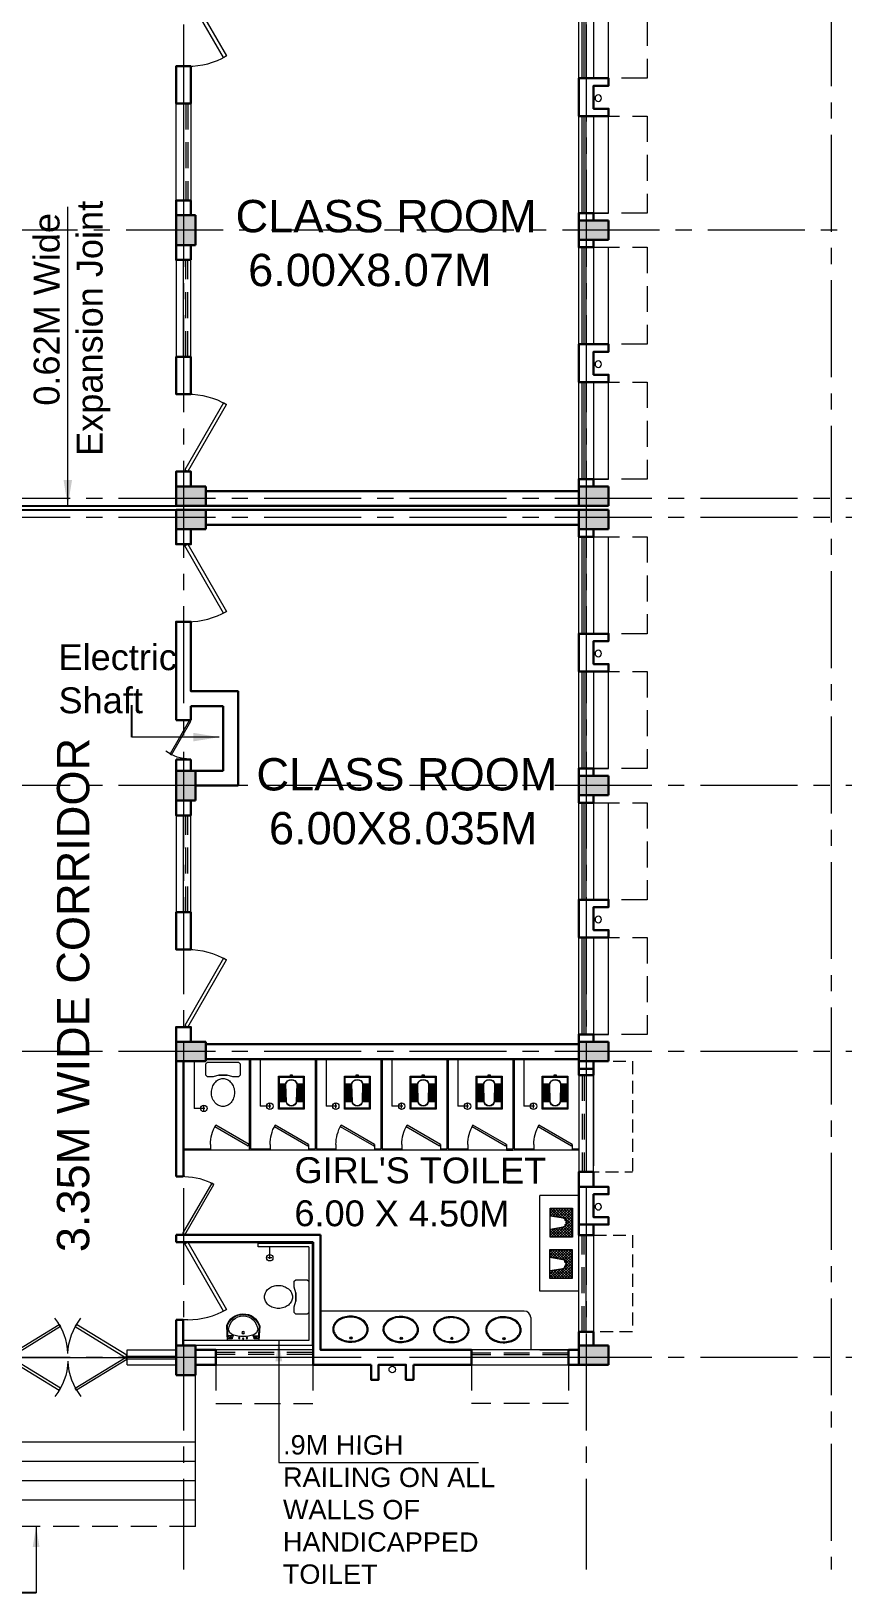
# Model space of a CAD drawing. Extents: x 1465 to 2206, y 779 to 1116.
# Drawn here: x 1798.57 to 1811.12, y 879.36 to 903.52 of the extents above; entities that cross this region are included whole.
import ezdxf

# ---------------------------------------------------------------- set-up
doc = ezdxf.new("R2010")
doc.units = 0
doc.header["$LTSCALE"] = 40
doc.header["$MEASUREMENT"] = 0
doc.linetypes.add('CENTER2', pattern=[1.125, 0.75, -0.125, 0.125, -0.125])
doc.linetypes.add('DASHED', pattern=[0.75, 0.5, -0.25])
doc.layers.get('0').update_dxf_attribs({"linetype": 'CONTINUOUS'})
for name, color, linetype, lineweight in [('CLL LEV.', 252, 'CONTINUOUS', 18), ('COLUMN', 251, 'CONTINUOUS', 30), ('CUBICAL TOILET', 160, 'CONTINUOUS', 9), ('Door', 54, 'CONTINUOUS', 15), ('elevation', 1, 'CONTINUOUS', 13), ('FIXTURE', 13, 'CONTINUOUS', 9), ('Furniture', 13, 'CONTINUOUS', 13), ('PROJECTION', 32, 'DASHED', 13), ('Railing', 22, 'CONTINUOUS', 13), ('Stair', 1, 'CONTINUOUS', 15), ('VENTILATOR', 6, 'DASHED', 13), ('Wall', 7, 'CONTINUOUS', 30), ('Window', 150, 'CONTINUOUS', 13), ('Window-Wall', 7, 'CONTINUOUS', 13)]:
    doc.layers.add(name, color=color, linetype=linetype, lineweight=lineweight)
for name, color, linetype in [('Dim', 251, 'CONTINUOUS'), ('EXPANSION JOINT', 244, 'CONTINUOUS'), ('GRID', 4, 'CENTER2'), ('Hatch', 251, 'CONTINUOUS'), ('Text', 7, 'CONTINUOUS')]:
    doc.layers.add(name, color=color, linetype=linetype)
doc.styles.add('L120', font='simplex.shx', dxfattribs={"height": 3})
doc.styles.get("Standard").update_dxf_attribs({"font": 'txt.shx', "height": 0.03937})
doc.styles.add('Tabrej.', font='GOTHIC.TTF', dxfattribs={"height": 1})
doc.dimstyles.get("Standard").update_dxf_attribs({"dimtxt": 0.18, "dimasz": 0.18, "dimexe": 0.18, "dimexo": 0.0625, "dimgap": 0.09, "dimtad": 0, "dimtih": 1, "dimtoh": 1, "dimdec": 4, "dimzin": 0, "dimdsep": 46, "dimtxsty": 'Standard', "dimcen": 0.09, "dimadec": 0, "dimazin": 0, "dimtfac": 1, "dimtdec": 4, "dimtofl": 0, "dimtmove": 0, "dimatfit": 3, "dimfxl": 0, "dimtolj": 1, "dimtzin": 0, "dimarcsym": 0})

# ---------------------------------------------------------------- blocks, each defined once
blk = doc.blocks.new('VENT 2')
at = {"layer": 'VENTILATOR', "ltscale": 0.02}
for p, q in [((0, 0.182), (1.5, 0.182)), ((0, 0.152), (1.5, 0.152))]:
    blk.add_line(p, q, dxfattribs=at)
at = {"layer": 'Window-Wall'}
for p, q in [((0, 0.23), (1.5, 0.23)), ((0, 0), (0, 0.23)), ((0, 0.115), (1.5, 0.115)), ((1.5, 0), (0, 0)), ((1.5, 0.23), (1.5, 0))]:
    blk.add_line(p, q, dxfattribs=at)
blk = doc.blocks.new('*U14')
for p, q in [((0, 0), (0, -6)), ((40, 0), (40, -6))]:
    blk.add_line(p, q)
blk.add_lwpolyline([(0, 0), (34.64, 20), (35.52, 18.48), (0.87, -1.52)], close=True)
blk.add_arc((0, 0), 40, 0, 30)
blk = doc.blocks.new('DOOR1')
at = {"layer": 'Door', "xscale": 0.0300000000000013, "yscale": 0.0300000000000013, "zscale": 0.0300000000000013}
blk.add_blockref('*U14', (0, 0.18), dxfattribs=at)
blk = doc.blocks.new('class 1')
at = {"layer": 'Wall'}
for points in [[(0.23, 0), (0, 0), (0, -0.23), (0.23, -0.23), (0.23, 0)], [(0.23, -1.43), (0, -1.43), (0, -2.005), (0.23, -2.005), (0.23, -1.43)], [(0.23, -3.505), (0, -3.505), (0, -3.735), (0.23, -3.735), (0.23, -3.505)]]:
    blk.add_lwpolyline(points, dxfattribs=at)
at = {"layer": 'Wall', "rotation": 270}
for name, p in [('DOOR1', (0, -0.23)), ('VENT 2', (0, -2.005))]:
    blk.add_blockref(name, p, dxfattribs=at)
blk = doc.blocks.new('WINDOW 1')
at = {"layer": 'CLL LEV.'}
for p, q in [((0, -0.23), (0, -0.46)), ((1.5, -0.23), (1.5, -0.46)), ((0, -0.46), (1.5, -0.46))]:
    blk.add_line(p, q, dxfattribs=at)
at = {"layer": 'PROJECTION', "ltscale": 0.02}
for p, q in [((0, -1.06), (0, -0.23)), ((1.5, -0.23), (1.5, -1.06)), ((1.5, -1.06), (0, -1.06))]:
    blk.add_line(p, q, dxfattribs=at)
at = {"layer": 'Window'}
for p, q in [((0, -0.051), (1.5, -0.051)), ((0, -0.081), (1.5, -0.081))]:
    blk.add_line(p, q, dxfattribs=at)
at = {"layer": 'Window-Wall'}
for p, q in [((0, 0), (1.5, 0)), ((0, -0.23), (0, 0)), ((1.5, 0), (1.5, -0.23)), ((0, -0.115), (1.5, -0.115)), ((1.5, -0.23), (0, -0.23))]:
    blk.add_line(p, q, dxfattribs=at)
blk = doc.blocks.new('SHAFT2')
at = {"layer": 'FIXTURE'}
blk.add_circle((0.302, 0.307), 0.05, dxfattribs=at)
at = {"layer": 'Wall'}
blk.add_lwpolyline([(0, 0.585), (0.46, 0.585), (0.46, 0.47), (0.23, 0.47), (0.23, 0.115), (0.46, 0.115), (0.46, 0), (0, 0), (0, 0.585)], dxfattribs=at)
blk = doc.blocks.new('COLUMN 546')
at = {"layer": 'Hatch'}
h = blk.add_hatch(color=0, dxfattribs=at)
h.dxf.hatch_style = 1
h.paths.add_polyline_path([(0, 0), (0.3, 0), (0.3, 0.46), (0, 0.46)])
at = {"layer": 'COLUMN'}
for p, q in [((0.3, 0.46), (0, 0.46)), ((0, 0.46), (0, 0)), ((0.3, 0), (0.3, 0.46)), ((0, 0), (0.3, 0))]:
    blk.add_line(p, q, dxfattribs=at)
blk = doc.blocks.new('Door - Left Hung 36 in.')
blk.add_lwpolyline([(0.75, -1.3), (0, 0), (31.18, 18), (31.93, 16.7)], close=True)
blk.add_arc((0, 0), 36, 0, 37.31013)
blk = doc.blocks.new('RSA BASIN 2')
for points in [[(10.67, -8.12, 0.12976), (9.97, -5.22, 0.106426), (7.61, -2.47, 0.084431), (4.27, -0.72, 0.073534), (0, 0, 0.073534), (-4.29, -0.55, 0.084431), (-7.7, -2.16, 0.106426), (-10.17, -4.82, 0.12976), (-10.98, -7.69, 0.12976), (-10.28, -10.59, 0.106426), (-7.92, -13.34, 0.084431), (-4.58, -15.09, 0.073534), (-0.31, -15.81, 0.073534), (3.98, -15.26, 0.084431), (7.39, -13.64, 0.106426), (9.85, -10.99, 0.12976)], [(10.08, -7.9, 0.119977), (9.45, -5.5, 0.106426), (7.25, -2.94, 0.084431), (4.08, -1.28, 0.073534), (-0.01, -0.59, 0.073534), (-4.13, -1.12, 0.084431), (-7.36, -2.65, 0.106426), (-9.66, -5.12, 0.12976), (-10.39, -7.7, 0.009633), (-10.39, -7.9, 0.119977), (-9.76, -10.31, 0.106426), (-7.57, -12.87, 0.084431), (-4.4, -14.53, 0.073534), (-0.3, -15.22, 0.073534), (3.82, -14.69, 0.084431), (7.05, -13.16, 0.106426), (9.35, -10.69, 0.12976), (10.08, -8.11, 0.009633)]]:
    blk.add_lwpolyline(points, format="xyb", close=True)
for radius in [0.7, 0.479]:
    blk.add_circle((-0.47, -2.53), radius)
blk = doc.blocks.new('*X19')
at = {"color": 0}
for p, q in [((705, 323), (943, 561)), ((705, 365), (900, 561)), ((705, 408), (858, 561)), ((705, 450), (815, 561)), ((705, 493), (773, 561)), ((705, 535), (730, 561)), ((848, 383), (705, 526)), ((842, 346), (705, 483)), ((854, 419), (712, 561)), ((866, 449), (755, 561)), ((888, 469), (797, 561)), ((921, 479), (839, 561)), ((1145, 298), (882, 561)), ((899, 474), (985, 561)), ((1145, 340), (924, 561)), ((944, 477), (1027, 561)), ((1145, 383), (967, 561)), ((971, 462), (1070, 561)), ((990, 438), (1112, 561)), ((998, 404), (1145, 551)), ((1004, 368), (1145, 508)), ((1145, 425), (1009, 561)), ((1145, 467), (1051, 561)), ((1145, 510), (1094, 561)), ((1145, 552), (1136, 561)), ((835, 310), (705, 441)), ((705, 280), (858, 434)), ((829, 274), (705, 398)), ((705, 238), (847, 381)), ((823, 237), (705, 356)), ((798, 221), (705, 314)), ((755, 221), (705, 271)), ((730, 221), (839, 330)), ((772, 221), (830, 279)), ((1145, 255), (999, 401)), ((1137, 221), (1007, 350)), ((1011, 332), (1145, 466)), ((1095, 221), (1016, 299)), ((1017, 295), (1145, 423)), ((1023, 259), (1145, 381)), ((1052, 221), (1024, 248)), ((1029, 223), (1145, 339)), ((1069, 221), (1145, 296)), ((1112, 221), (1145, 254)), ((713, 221), (705, 229)), ((815, 221), (822, 228))]:
    blk.add_line(p, q, dxfattribs=at)
blk = doc.blocks.new('RSA CL7')
blk.add_lwpolyline([(8.86, 0), (-8.86, 0), (-8.86, -13.78), (-3.94, -13.78), (3.94, -13.78), (8.86, -13.78)], close=True)
blk.add_lwpolyline([(-4.1, -13.58), (-2.78, -5.72, -0.835943), (2.8, -5.76), (4.1, -13.58), (8.66, -13.58), (8.66, -0.2), (-8.66, -0.2), (-8.66, -13.58)], format="xyb", close=True)
blk.add_lwpolyline([(-3.94, -13.78), (-2.59, -5.75, -0.835548), (2.61, -5.79), (3.94, -13.78)], format="xyb")
for centre, start, end in [((-1.41, -4.14), 207.2135, 40.95643), ((-0.03, -3.6), 185.89987, 355.82489), ((1.47, -4.14), 140.99617, 329.34676)]:
    blk.add_arc(centre, 0.493, start, end)
at = {"xscale": 0.0393714285714286, "yscale": 0.0393714285714286, "zscale": 0.0393714285714286}
blk.add_blockref('*X19', (-36.41, -22.27), dxfattribs=at)
blk = doc.blocks.new('RSA CL6')
for p, q in [((5.51, 3.48), (5.51, 7.28)), ((5.91, 3.47), (5.91, 7.28)), ((6.3, 3.46), (6.3, 7.28)), ((6.69, 3.45), (6.69, 7.28)), ((7.09, 3.44), (7.09, 7.28)), ((7.48, 3.43), (7.48, 7.28)), ((7.87, 3.42), (7.87, 7.28)), ((8.27, 3.41), (8.27, 7.28)), ((8.66, 3.4), (8.66, 7.28)), ((9.06, 3.39), (9.06, 7.28)), ((9.45, 3.38), (9.45, 7.28)), ((9.84, 3.37), (9.84, 7.28)), ((10.24, 3.36), (10.24, 7.28)), ((10.63, 3.35), (10.63, 7.28)), ((11.02, 3.34), (11.02, 7.28)), ((11.42, 3.33), (11.42, 7.28)), ((11.81, 3.32), (11.81, 7.28)), ((12.2, 3.31), (12.2, 7.28)), ((12.6, 3.31), (12.6, 7.28)), ((12.99, 3.3), (12.99, 7.28)), ((13.39, 3.29), (13.39, 7.28)), ((13.78, 3.28), (13.78, 7.28)), ((14.17, 3.27), (14.17, 7.28)), ((14.57, 3.26), (14.57, 7.28)), ((14.96, 3.25), (14.96, 7.28)), ((15.35, 3.24), (15.35, 7.28)), ((15.75, 3.23), (15.75, 7.28)), ((16.14, 3.22), (16.14, 7.28)), ((16.14, 7.28), (16.14, 3.22)), ((5.51, -7.28), (5.51, -3.47)), ((5.91, -7.28), (5.91, -3.45)), ((6.3, -7.28), (6.3, -3.44)), ((6.69, -7.28), (6.69, -3.43)), ((7.09, -7.28), (7.09, -3.42)), ((7.48, -7.28), (7.48, -3.41)), ((7.87, -7.28), (7.87, -3.4)), ((8.27, -7.28), (8.27, -3.39)), ((8.66, -7.28), (8.66, -3.38)), ((9.06, -7.28), (9.06, -3.37)), ((9.45, -7.28), (9.45, -3.36)), ((9.84, -7.28), (9.84, -3.34)), ((10.24, -7.28), (10.24, -3.33)), ((10.63, -7.28), (10.63, -3.32)), ((11.02, -7.28), (11.02, -3.31)), ((11.42, -7.28), (11.42, -3.3)), ((11.81, -7.28), (11.81, -3.29)), ((12.2, -7.28), (12.2, -3.28)), ((12.6, -7.28), (12.6, -3.27)), ((12.99, -7.28), (12.99, -3.26)), ((13.39, -7.28), (13.39, -3.24)), ((13.78, -7.28), (13.78, -3.23)), ((14.17, -7.28), (14.17, -3.22)), ((14.57, -7.28), (14.57, -3.21)), ((14.96, -7.28), (14.96, -3.2)), ((15.35, -7.28), (15.35, -3.19)), ((15.75, -7.28), (15.75, -3.18)), ((16.14, -3.17), (16.14, -7.28)), ((16.14, -7.28), (16.14, -3.17))]:
    blk.add_line(p, q)
blk.add_lwpolyline([(0.79, -0.59), (0, -0.59), (0, 0.59), (0.79, 0.59)])
for points in [[(0.79, 7.87), (20.87, 7.87), (20.87, -7.87), (0.79, -7.87)], [(1.38, 7.28), (20.28, 7.28), (20.28, -7.28), (1.38, -7.28)]]:
    blk.add_lwpolyline(points, close=True)
for points in [[(5.51, 3.48), (16.14, 3.22, -0.899983), (16.14, -3.17), (5.54, -3.47, -0.799392)], [(5.53, 3.28), (16.13, 3.02, -0.897689), (16.12, -2.97), (5.56, -3.27, -0.793494), (5.53, 3.28)]]:
    blk.add_lwpolyline(points, format="xyb", close=True)
blk = doc.blocks.new('ENGLISH SHEET')
at = {"layer": 'FIXTURE'}
for p, q in [((4663.798, 251.204), (4663.773, 251.179)), ((4663.773, 251.179), (4663.773, 250.696)), ((4663.976, 251.204), (4663.798, 251.204)), ((4664.002, 251.179), (4663.976, 251.204)), ((4663.976, 251.001), (4664.002, 251.09)), ((4663.976, 250.874), (4663.976, 251.001)), ((4663.976, 251.001), (4663.976, 250.874)), ((4664.002, 251.09), (4664.002, 251.179)), ((4664.002, 250.785), (4663.976, 250.874)), ((4664.002, 250.696), (4664.002, 250.785)), ((4663.773, 250.696), (4663.798, 250.67)), ((4663.798, 250.67), (4663.976, 250.67)), ((4663.976, 250.67), (4664.002, 250.696))]:
    blk.add_line(p, q, dxfattribs=at)
blk.add_lwpolyline([(4664.459, 250.937, 0.117036), (4664.443, 251.003, 0.104338), (4664.396, 251.063, 0.09029), (4664.321, 251.105, 0.09898), (4664.243, 251.115, 0.08237), (4664.159, 251.101, 0.09029), (4664.09, 251.063, 0.104338), (4664.043, 251.003, 0.117036), (4664.027, 250.937, 0.117036), (4664.043, 250.871, 0.104338), (4664.09, 250.811, 0.09029), (4664.159, 250.773, 0.08237), (4664.243, 250.759, 0.08237), (4664.327, 250.773, 0.09029), (4664.396, 250.811, 0.104338), (4664.443, 250.871, 0.117036)], format="xyb", close=True, dxfattribs=at)
blk = doc.blocks.new('RSA BASIN 9')
for points in [[(-0.1, -16.2, 0.340881), (10.04, -9, 0.074195), (10.06, -8.89), (9.53, 0), (-9.54, 0), (-10.02, -8.77, 0.082611), (-9.96, -9.15, 0.330812), (-0.1, -16.2)], [(0, -15.03, 0.391482), (8.86, -6.67, 0.252869), (6.53, -3.51, 0.087242), (0.02, -2.46, 0.079484), (-6.53, -3.51, 0.2542), (-8.82, -6.67, 0.39026), (0, -15.03)], [(-8.57, -1.96, -0.907437), (-8.45, -1.81), (-7.52, -2.57, -0.907437), (-7.64, -2.72)], [(-8.2, -1.64, -0.907437), (-8.07, -1.49), (-7.14, -2.25, -0.907437), (-7.27, -2.4)], [(-7.82, -1.32, -0.907437), (-7.7, -1.17), (-6.77, -1.93, -0.907437), (-6.89, -2.08)], [(7.82, -1.32, 0.907437), (7.7, -1.17), (6.77, -1.93, 0.907437), (6.89, -2.08)], [(8.2, -1.64, 0.907437), (8.07, -1.49), (7.14, -2.25, 0.907437), (7.27, -2.4)], [(8.57, -1.96, 0.907437), (8.45, -1.81), (7.52, -2.57, 0.907437), (7.64, -2.72)]]:
    blk.add_lwpolyline(points, format="xyb", close=True)
for points in [[(-5.93, -3.31), (-6.16, -2.95, -0.183787), (-6.22, -2.68, 0.126662), (-6.25, -2.43), (-6.59, -1.44, 0.35453), (-7.05, -0.98), (-8.75, -0.98, 0.414214), (-9.14, -1.37), (-9.56, -9.09, 0.329849), (-0.07, -15.81, 0.338736), (9.65, -8.94, 0.075632), (9.66, -8.82), (9.14, -1.37, 0.414214), (8.75, -0.98), (7.05, -0.98, 0.35453), (6.59, -1.44), (6.25, -2.43, 0.126662), (6.22, -2.68, -0.183787), (6.16, -2.95), (5.93, -3.31)], [(-6.18, -3.39), (-6.24, -3.29, 0.220542), (-6.52, -3.11), (-8.75, -2.78, -0.361119), (-9.19, -2.35)], [(6.18, -3.39), (6.24, -3.29, -0.220542), (6.52, -3.11), (8.75, -2.78, 0.358803), (9.21, -2.33, 0.358803)]]:
    blk.add_lwpolyline(points, format="xyb")
for centre, radius in [((-2.35, -1.56), 0.399), ((0, -4.82), 0.771), ((0, -4.82), 0.602), ((0, -1.23), 0.399), ((2.28, -1.51), 0.399)]:
    blk.add_circle(centre, radius)
blk = doc.blocks.new('GTREY')
at = {"layer": 'GRID', "lineweight": 18, "ltscale": 0.05}
for p, q in [((10.155, 5.343), (10.155, -45.5572)), ((16.385, 5.343), (16.385, -45.5572)), ((20.173, 3.636), (20.173, -45.5572)), ((71.5166, -24.84), (-3.9873, -24.84)), ((71.4016, -28.99), (-2.5941, -28.99)), ((71.4016, -29.282), (-2.5941, -29.282)), ((71.4016, -33.4319), (-4.1023, -33.4319)), ((71.4016, -37.5469), (-4.1023, -37.5469)), ((71.4016, -42.277), (-4.1023, -42.277))]:
    blk.add_line(p, q, dxfattribs=at)
blk = doc.blocks.new('567UYH')
at = {"ltscale": 0.05}
blk.add_line((-7.29, -32.729), (-7.29, -32.729), dxfattribs=at)
at = {"layer": 'CUBICAL TOILET', "ltscale": 0.01}
for p, q in [((-6.16, -37.362), (-6.16, -38.772)), ((-6.14, -37.362), (-6.14, -38.752)), ((-5.14, -37.362), (-5.14, -38.752)), ((-5.14, -37.362), (-5.14, -38.752)), ((-5.12, -37.362), (-5.12, -38.752)), ((-5.12, -37.362), (-5.12, -38.752)), ((-4.12, -37.362), (-4.12, -38.752)), ((-4.12, -37.362), (-4.12, -38.752)), ((-4.1, -37.362), (-4.1, -38.752)), ((-4.1, -37.362), (-4.1, -38.752)), ((-3.1, -37.362), (-3.1, -38.752)), ((-3.08, -37.362), (-3.08, -38.752)), ((-2.08, -37.362), (-2.08, -38.752)), ((-2.06, -37.362), (-2.06, -38.752)), ((-7.18, -38.752), (-6.756, -38.752)), ((-6.756, -38.772), (-7.18, -38.772)), ((-7.06, -38.752), (-7.057, -38.752)), ((-6.756, -38.752), (-6.756, -38.772)), ((-6.756, -38.752), (-6.756, -38.772)), ((-5.836, -38.772), (-6.16, -38.772)), ((-6.14, -38.752), (-6.137, -38.752)), ((-6.14, -38.752), (-5.836, -38.752)), ((-6.14, -38.752), (-6.137, -38.752)), ((-5.836, -38.752), (-5.836, -38.772)), ((-5.836, -38.752), (-5.836, -38.772)), ((-4.816, -38.772), (-5.42, -38.772)), ((-5.24, -38.752), (-5.14, -38.752)), ((-5.24, -38.752), (-5.24, -38.772)), ((-5.24, -38.752), (-5.24, -38.772)), ((-5.12, -38.752), (-5.117, -38.752)), ((-5.12, -38.752), (-4.816, -38.752)), ((-4.816, -38.752), (-4.816, -38.772)), ((-4.816, -38.752), (-4.816, -38.772)), ((-3.796, -38.772), (-4.4, -38.772)), ((-4.22, -38.752), (-4.12, -38.752)), ((-4.22, -38.752), (-4.22, -38.772)), ((-4.22, -38.752), (-4.22, -38.772)), ((-4.1, -38.752), (-4.097, -38.752)), ((-4.1, -38.752), (-3.796, -38.752)), ((-3.796, -38.752), (-3.796, -38.772)), ((-3.796, -38.752), (-3.796, -38.772)), ((-3.2, -38.752), (-3.1, -38.752)), ((-3.2, -38.752), (-3.2, -38.772)), ((-3.2, -38.752), (-3.2, -38.772)), ((-2.776, -38.772), (-3.2, -38.772)), ((-3.08, -38.752), (-2.776, -38.752)), ((-2.776, -38.752), (-2.776, -38.772)), ((-2.776, -38.752), (-2.776, -38.772)), ((-2.18, -38.752), (-2.08, -38.752)), ((-2.18, -38.752), (-2.18, -38.772)), ((-2.18, -38.752), (-2.08, -38.752)), ((-2.18, -38.752), (-2.18, -38.772)), ((-1.756, -38.772), (-2.18, -38.772)), ((-2.18, -38.772), (-2.08, -38.772)), ((-2.06, -38.752), (-1.756, -38.752)), ((-1.756, -38.752), (-1.756, -38.772)), ((-1.16, -38.752), (-1.06, -38.752)), ((-1.16, -38.752), (-1.16, -38.772)), ((-1.16, -38.752), (-1.16, -38.772)), ((-1.06, -38.772), (-1.16, -38.772))]:
    blk.add_line(p, q, dxfattribs=at)
at = {"layer": 'Dim'}
for p, q in [((-7.975, -32.382), (-7.975, -31.886)), ((-9.455, -45.618), (-11.6, -45.618))]:
    blk.add_line(p, q, dxfattribs=at)
at = {"layer": 'Door'}
for p, q in [((-6.16, -38.772), (-6.756, -38.772)), ((-5.24, -38.772), (-5.836, -38.772)), ((-4.22, -38.772), (-4.816, -38.772)), ((-3.2, -38.772), (-3.796, -38.772)), ((-2.18, -38.772), (-2.776, -38.772)), ((-1.16, -38.772), (-1.756, -38.772)), ((-1.064, -39.471), (-1.66, -39.471)), ((-1.66, -40.955), (-1.66, -39.471)), ((-1.064, -40.955), (-1.66, -40.955)), ((-9.878, -41.977), (-8.049, -41.977))]:
    blk.add_line(p, q, dxfattribs=at)
at = {"layer": 'EXPANSION JOINT', "linetype": 'ByBlock', "ltscale": 0.05}
for p, q in [((-10.64, -28.805), (-7.29, -28.805)), ((-10.64, -28.867), (-7.29, -28.867))]:
    blk.add_line(p, q, dxfattribs=at)
at = {"layer": 'FIXTURE'}
for p, q in [((-1.903, -41.262), (-5.054, -41.262)), ((-1.803, -41.362), (-1.803, -41.862)), ((-1.66, -41.862), (-1.06, -41.862))]:
    blk.add_line(p, q, dxfattribs=at)
blk.add_circle((-3.945, -42.164), 0.05, dxfattribs=at)
blk.add_arc((-1.903, -41.362), 0.1, 360, 90, dxfattribs=at)
at = {"layer": 'Furniture', "ltscale": 0.05}
for p, q in [((-7.01, -37.397), (-7.01, -38.125)), ((-5.99, -37.362), (-5.99, -38.09)), ((-4.97, -37.362), (-4.97, -38.09)), ((-3.95, -37.362), (-3.95, -38.09)), ((-2.93, -37.362), (-2.93, -38.09)), ((-1.91, -37.362), (-1.91, -38.09)), ((-6.844, -38.125), (-7.01, -38.125)), ((-6.86, -38.159), (-6.86, -38.091)), ((-5.824, -38.09), (-5.99, -38.09)), ((-5.84, -38.124), (-5.84, -38.056)), ((-4.804, -38.09), (-4.97, -38.09)), ((-4.82, -38.124), (-4.82, -38.056)), ((-3.784, -38.09), (-3.95, -38.09)), ((-3.8, -38.124), (-3.8, -38.056)), ((-2.764, -38.09), (-2.93, -38.09)), ((-2.78, -38.124), (-2.78, -38.056)), ((-1.744, -38.09), (-1.91, -38.09)), ((-1.76, -38.124), (-1.76, -38.056)), ((-5.841, -40.215), (-5.841, -40.196)), ((-5.841, -40.452), (-5.841, -40.265)), ((-5.807, -40.436), (-5.875, -40.436))]:
    blk.add_line(p, q, dxfattribs=at)
for centre in [(-6.86, -38.125), (-5.84, -38.09), (-4.82, -38.09), (-3.8, -38.09), (-2.78, -38.09), (-1.76, -38.09), (-5.841, -40.436)]:
    blk.add_circle(centre, 0.05, dxfattribs=at)
at = {"layer": 'PROJECTION', "ltscale": 0.01}
for p, q in [((-0.83, -37.397), (-0.23, -37.397)), ((-0.23, -37.397), (-0.23, -39.109)), ((-0.945, -39.109), (-0.23, -39.109)), ((-0.83, -40.084), (-0.23, -40.084)), ((-0.23, -40.084), (-0.23, -41.584)), ((-0.23, -41.584), (-0.83, -41.584))]:
    blk.add_line(p, q, dxfattribs=at)
at = {"layer": 'PROJECTION', "ltscale": 0.02}
for p, q in [((-6.99, -44.187), (-6.99, -42.092)), ((-6.99, -44.592), (-6.99, -42.092)), ((-6.675, -42.092), (-6.675, -42.692)), ((-5.175, -42.092), (-5.175, -42.692)), ((-2.72, -42.092), (-2.72, -42.692)), ((-1.22, -42.092), (-1.22, -42.692)), ((-6.675, -42.692), (-5.175, -42.692)), ((-1.22, -42.692), (-2.72, -42.692)), ((-6.99, -44.592), (-10.94, -44.592))]:
    blk.add_line(p, q, dxfattribs=at)
at = {"layer": 'Railing'}
for p, q in [((-5.183, -40.215), (-6.018, -40.215)), ((-6.018, -40.265), (-6.018, -40.215)), ((-5.236, -40.265), (-6.018, -40.265)), ((-5.236, -40.265), (-5.236, -41.717)), ((-5.183, -40.215), (-5.182, -41.792)), ((-5.236, -41.717), (-7.177, -41.717)), ((-5.182, -41.792), (-7.287, -41.792)), ((-6.99, -41.803), (-6.99, -41.853))]:
    blk.add_line(p, q, dxfattribs=at)
at = {"layer": 'Stair', "linetype": 'ByBlock', "ltscale": 0.05}
for p, q in [((-6.99, -44.187), (-6.99, -42.285)), ((-6.99, -43.287), (-10.94, -43.287)), ((-6.99, -43.587), (-10.94, -43.587)), ((-6.99, -43.887), (-10.94, -43.887)), ((-6.99, -44.187), (-10.94, -44.187))]:
    blk.add_line(p, q, dxfattribs=at)
at = {"layer": 'VENTILATOR', "ltscale": 0.02}
for p, q in [((-1.009, -37.609), (-1.009, -39.109)), ((-0.979, -37.609), (-0.979, -39.109)), ((-1.009, -41.584), (-1.009, -40.084)), ((-0.979, -41.584), (-0.979, -40.084)), ((-5.175, -41.904), (-6.675, -41.904)), ((-5.175, -41.934), (-6.675, -41.934))]:
    blk.add_line(p, q, dxfattribs=at)
at = {"layer": 'Wall'}
for p, q in [((-6.83, -28.575), (-1.06, -28.575)), ((-6.83, -28.805), (-1.06, -28.805)), ((-6.83, -28.867), (-1.06, -28.867)), ((-6.83, -29.097), (-1.06, -29.097)), ((-7.29, -31.867), (-7.29, -32.121)), ((-7.06, -32.121), (-7.29, -32.121)), ((-6.56, -31.902), (-7.06, -31.902)), ((-7.06, -31.902), (-7.06, -32.121)), ((-6.56, -32.902), (-6.56, -31.902)), ((-7.29, -32.729), (-7.29, -32.898)), ((-7.29, -32.729), (-7.06, -32.729)), ((-7.06, -32.729), (-7.06, -32.898)), ((-6.99, -32.902), (-6.56, -32.902)), ((-6.99, -33.132), (-6.33, -33.132)), ((-1.06, -37.132), (-6.83, -37.132)), ((-1.06, -37.132), (-6.83, -37.132)), ((-1.06, -37.362), (-6.83, -37.362)), ((-1.06, -37.362), (-6.83, -37.362)), ((-7.29, -40.196), (-7.29, -40.081)), ((-7.18, -41.396), (-7.29, -41.396))]:
    blk.add_line(p, q, dxfattribs=at)
at = {"layer": 'Wall', "ltscale": 0.05}
for p, q in [((-7.29, -37.363), (-7.29, -39.181)), ((-7.175, -37.397), (-7.175, -39.181)), ((-7.29, -39.181), (-7.18, -39.181)), ((-7.29, -40.081), (-5.054, -40.081)), ((-7.29, -40.196), (-5.169, -40.196)), ((-7.29, -41.792), (-7.29, -41.396)), ((-7.18, -41.792), (-7.18, -41.396))]:
    blk.add_line(p, q, dxfattribs=at)
at = {"layer": 'Wall'}
for points in [[(-0.83, -24.39), (-0.83, -24.275), (-1.06, -24.275), (-1.06, -24.39), (-0.83, -24.39)], [(-0.83, -24.275), (-0.83, -24.39), (-1.06, -24.39), (-1.06, -24.275), (-0.83, -24.275)], [(-0.83, -24.69), (-0.83, -24.805), (-1.06, -24.805), (-1.06, -24.69), (-0.83, -24.69)], [(-0.83, -28.505), (-0.83, -28.39), (-1.06, -28.39), (-1.06, -28.505), (-0.83, -28.505)], [(-0.83, -28.39), (-0.83, -28.505), (-1.06, -28.505), (-1.06, -28.39), (-0.83, -28.39)], [(-7.06, -29.167), (-7.29, -29.167), (-7.29, -29.397), (-7.06, -29.397), (-7.06, -29.167)], [(-0.83, -29.167), (-0.83, -29.282), (-1.06, -29.282), (-1.06, -29.167), (-0.83, -29.167)], [(-6.33, -33.132), (-6.33, -31.672), (-7.06, -31.672), (-7.06, -30.597), (-7.29, -30.597), (-7.29, -31.867)], [(-0.83, -32.982), (-0.83, -32.867), (-1.06, -32.867), (-1.06, -32.982), (-0.83, -32.982)], [(-0.83, -32.867), (-0.83, -32.982), (-1.06, -32.982), (-1.06, -32.867), (-0.83, -32.867)], [(-0.83, -33.282), (-0.83, -33.397), (-1.06, -33.397), (-1.06, -33.282), (-0.83, -33.282)], [(-0.83, -36.982), (-0.83, -37.097), (-1.06, -37.097), (-1.06, -36.982), (-0.83, -36.982)], [(-0.83, -37.397), (-0.83, -37.512), (-1.06, -37.512), (-1.06, -37.397), (-0.83, -37.397)], [(-0.83, -37.402), (-0.83, -37.609), (-1.06, -37.609), (-1.06, -37.397), (-0.83, -37.397)], [(-0.83, -37.517), (-0.83, -37.397), (-1.06, -37.397), (-1.06, -37.609), (-0.83, -37.609)], [(-0.83, -39.339), (-0.83, -39.109), (-1.06, -39.109), (-1.06, -39.339), (-0.83, -39.339)], [(-5.054, -40.081), (-5.054, -41.862), (-2.72, -41.862)], [(-0.83, -39.924), (-0.83, -40.084), (-1.06, -40.084), (-1.06, -39.924), (-0.83, -39.924)], [(-4.273, -42.092), (-5.169, -42.092), (-5.169, -40.196)], [(-0.83, -41.792), (-0.83, -41.584), (-1.06, -41.584), (-1.06, -41.792), (-0.83, -41.792)], [(-0.83, -41.677), (-0.83, -41.792), (-1.06, -41.792), (-1.06, -41.584), (-0.83, -41.584)], [(-6.675, -41.862), (-6.675, -42.092), (-6.99, -42.092), (-6.99, -41.862), (-6.675, -41.862)], [(-2.72, -41.862), (-2.72, -42.092), (-3.618, -42.092)], [(-1.06, -41.862), (-1.06, -42.092), (-1.22, -42.092), (-1.22, -41.862), (-1.06, -41.862)], [(-4.273, -42.092), (-4.273, -42.322), (-4.158, -42.322), (-4.158, -42.092), (-3.733, -42.092), (-3.733, -42.322), (-3.618, -42.322), (-3.618, -42.092)]]:
    blk.add_lwpolyline(points, dxfattribs=at)
at = {"layer": 'Window', "ltscale": 0.05}
for p, q in [((-8.049, -41.862), (-7.29, -41.862)), ((-8.049, -42.092), (-8.049, -41.862)), ((-7.29, -41.961), (-8.049, -41.961)), ((-7.29, -42.003), (-8.049, -42.003)), ((-8.049, -42.092), (-7.29, -42.092))]:
    blk.add_line(p, q, dxfattribs=at)
at = {"layer": 'Window-Wall'}
for p, q in [((-1.06, -37.512), (-0.83, -37.512)), ((-1.06, -37.609), (-1.06, -39.109)), ((-0.83, -37.609), (-1.06, -37.609)), ((-0.945, -37.609), (-0.945, -39.109)), ((-0.83, -37.512), (-0.83, -39.012)), ((-0.83, -39.109), (-0.83, -37.609)), ((-1.06, -41.584), (-1.06, -40.084)), ((-0.945, -41.584), (-0.945, -40.084)), ((-0.83, -40.084), (-0.83, -41.584)), ((-0.83, -40.177), (-0.83, -41.677)), ((-0.83, -41.584), (-1.06, -41.584)), ((-5.175, -41.862), (-6.675, -41.862)), ((-5.175, -41.977), (-6.675, -41.977)), ((-6.675, -42.092), (-5.17, -42.092)), ((-6.597, -42.092), (-6.552, -42.092)), ((-2.72, -42.092), (-2.835, -42.092)), ((-1.175, -42.092), (-1.06, -42.092))]:
    blk.add_line(p, q, dxfattribs=at)
at = {"linetype": 'ByBlock'}
blk.add_blockref('class 1', (-7.29, -20.575), dxfattribs=at)
at = {"linetype": 'ByBlock', "xscale": -1, "rotation": 180}
for p in [(-7.29, -28.505), (-7.29, -37.097)]:
    blk.add_blockref('class 1', p, dxfattribs=at)
at = {"layer": 'CLL LEV.', "rotation": 89.99999999999999}
for p in [(-1.06, -22.19), (-1.06, -24.275), (-1.06, -26.305), (-1.06, -28.39), (-1.06, -30.782), (-1.06, -32.867), (-1.06, -34.897), (-1.06, -36.982)]:
    blk.add_blockref('WINDOW 1', p, dxfattribs=at)
at = {"layer": 'Door', "extrusion": (0, 0, -1)}
for p, xscale, yscale, zscale, rotation in [((7.082, -32.121), 0.0166737001802426, 0.0166737001802426, -0.0166737001841632, 270.0000000000021), ((9.873, -41.945), -0.0252777777711346, 0.0252777777711346, -0.0252777777711346, 358.3280413579425), ((8.054, -41.945), 0.0252777777711346, 0.0252777777711346, -0.0252777777770783, 1.671958642057524), ((9.873, -42.009), 0.0252777777711346, 0.0252777777711346, -0.0252777777770783, 181.6719586420575), ((8.054, -42.009), -0.0252777777711346, 0.0252777777711346, -0.0252777777711346, 178.3280413579425)]:
    blk.add_blockref('Door - Left Hung 36 in.', p, dxfattribs=dict(at, xscale=xscale, yscale=yscale, zscale=zscale, rotation=rotation))
at = {"layer": 'Door', "extrusion": (0, 0, -1), "xscale": 0.4970031115433856, "yscale": 0.4970031115433856, "zscale": -0.4970031115433856}
for p in [(6.16, -38.772), (5.24, -38.772), (4.22, -38.772), (3.2, -38.772), (2.18, -38.772), (1.16, -38.772)]:
    blk.add_blockref('DOOR1', p, dxfattribs=at)
at = {"layer": 'elevation', "xscale": -1}
for p, rotation in [((244.13, 4626.376), 90.0029870638234), ((4658.55, -291.736), 0.0029870638234097)]:
    blk.add_blockref('ENGLISH SHEET', p, dxfattribs=dict(at, rotation=rotation))
at = {"layer": 'FIXTURE', "extrusion": (0, 0, -1)}
for name, p, xscale, yscale, zscale, rotation in [('RSA CL6', (5.507, -37.607), -0.0253999999957461, 0.0253999999957461, -0.0253999999957461, 89.99701293600033), ('RSA CL6', (4.487, -37.607), -0.0253999999957461, 0.0253999999957461, -0.0253999999957461, 89.99701293600033), ('RSA CL6', (3.467, -37.607), -0.0253999999957461, 0.0253999999957461, -0.0253999999957461, 89.99701293600033), ('RSA CL6', (2.447, -37.607), -0.0253999999957461, 0.0253999999957461, -0.0253999999957461, 89.99701293600033), ('RSA CL6', (1.427, -37.607), -0.0253999999957461, 0.0253999999957461, -0.0253999999957461, 89.99701293600033), ('RSA BASIN 2', (3.819, -41.746), -0.025399999995667, 0.025399999995667, -0.025399999995667, 180), ('RSA BASIN 2', (3.036, -41.749), -0.025399999995667, 0.025399999995667, -0.025399999995667, 180), ('RSA BASIN 2', (2.229, -41.751), -0.025399999995667, 0.025399999995667, -0.025399999995667, 180)]:
    blk.add_blockref(name, p, dxfattribs=dict(at, xscale=xscale, yscale=yscale, zscale=zscale, rotation=rotation))
at = {"layer": 'FIXTURE'}
for name, p, xscale, yscale, zscale, rotation in [('RSA CL7', (-1.155, -39.892), -0.0253999999948724, 0.0253999999948724, 0.0253999999948724, 270), ('RSA CL7', (-1.16, -40.534), -0.0253999999948724, 0.0253999999948724, 0.0253999999948724, 270), ('RSA BASIN 2', (-4.596, -41.742), 0.025399999995667, 0.025399999995667, 0.025399999995667, 180)]:
    blk.add_blockref(name, p, dxfattribs=dict(at, xscale=xscale, yscale=yscale, zscale=zscale, rotation=rotation))
at = {"layer": 'Furniture', "ltscale": 10000, "extrusion": (0, 0, -1), "xscale": 0.0254326166754069, "yscale": 0.0254326166754069, "zscale": -0.0254326166754069, "rotation": 179.9907298551581}
blk.add_blockref('RSA BASIN 9', (6.252, -41.717), dxfattribs=at)
at = {"layer": 'Wall', "linetype": 'ByBlock', "extrusion": (0, 0, -1), "zscale": -1, "rotation": 180}
for p in [(1.06, -22.19), (1.06, -26.305), (1.06, -30.782), (1.06, -34.897)]:
    blk.add_blockref('SHAFT2', p, dxfattribs=at)
at = {"layer": 'Wall', "color": 7, "extrusion": (0, 0, -1), "xscale": -1, "zscale": -1}
for p in [(7.29, -24.77), (7.29, -33.362)]:
    blk.add_blockref('COLUMN 546', p, dxfattribs=at)
at = {"layer": 'Wall', "color": 7, "extrusion": (0, 0, -1), "xscale": -1, "zscale": -1, "rotation": 90}
for p in [(1.06, -24.39), (7.29, -28.505), (1.06, -28.505), (7.29, -28.867), (1.06, -28.867), (1.06, -32.982), (7.29, -37.097), (7.29, -37.097), (1.06, -37.097), (1.06, -37.097)]:
    blk.add_blockref('COLUMN 546', p, dxfattribs=at)
at = {"layer": 'Wall', "rotation": 270}
blk.add_blockref('DOOR1', (-7.29, -29.397), dxfattribs=at)
at = {"layer": 'Wall', "extrusion": (0, 0, -1), "xscale": 0.7499999999999601, "yscale": 0.7499999999999601, "zscale": -0.7499999999999601, "rotation": 90.00000000000004}
blk.add_blockref('DOOR1', (7.29, -40.081), dxfattribs=at)
at = {"layer": 'Wall', "linetype": 'ByBlock', "xscale": -1, "rotation": 180}
blk.add_blockref('SHAFT2', (-1.06, -39.339), dxfattribs=at)
at = {"layer": 'Wall', "extrusion": (0, 0, -1), "xscale": -1, "zscale": -1, "rotation": 90}
blk.add_blockref('DOOR1', (7.29, -40.196), dxfattribs=at)
at = {"layer": 'Wall', "color": 7, "extrusion": (0, 0, -1), "zscale": -1}
for p, rotation in [((7.29, -41.792), 180), ((1.06, -42.092), 90)]:
    blk.add_blockref('COLUMN 546', p, dxfattribs=dict(at, rotation=rotation))
at = {"layer": 'Wall', "extrusion": (0, 0, -1), "zscale": -1}
blk.add_blockref('VENT 2', (1.22, -42.092), dxfattribs=at)
at = {"layer": 'Text', "attachment_point": 1}
for s, width, insert, char_height, rotation, style in [('{\\fArial|b0|i0|c0|p34;     0.62M Wide \\PExpansion Joint}', 19.98968, (-9.493, -28.031), 0.4, 90, 'Tabrej.'), ('{\\fArial|b0|i0|c0|p34;3.35M WIDE CORRIDOR}', 19.98968, (-9.133, -40.349), 0.5, 90, 'Tabrej.'), ('{\\fArial|b0|i0|c0|p34;.9M HIGH RAILING ON ALL WALLS OF HANDICAPPED TOILET}', 3.50764, (-5.634, -43.179), 0.3, 359.8795, 'L120')]:
    blk.add_mtext_dynamic_manual_height_columns(s, width=width, gutter_width=5, heights=[0], dxfattribs=dict(at, insert=insert, char_height=char_height, rotation=rotation, style=style))
at = {"layer": 'Text', "attachment_point": 1, "style": 'Tabrej.'}
for s, insert, char_height in [('{\\fArial|b0|i0|c0|p34;CLASS ROOM\\P 6.00X8.07M}', (-6.369, -24.072), 0.5), ('{\\fArial|b0|i0|c0|p34;Electric \\PShaft}', (-9.109, -30.946), 0.4), ('{\\fArial|b0|i0|c0|p34;CLASS ROOM\\P 6.00X8.035M}', (-6.047, -32.707), 0.5)]:
    blk.add_mtext_dynamic_manual_height_columns(s, width=19.98968, gutter_width=5, heights=[0], dxfattribs=dict(at, insert=insert, char_height=char_height))
at = {"layer": 'Text', "insert": (-5.612, -38.88), "char_height": 0.4, "width": 4.83206, "attachment_point": 1, "rotation": 359.8795, "style": 'L120'}
blk.add_mtext("{\\fArial|b0|i0|c0|p34; GIRL'S TOILET\\P 6.00 X 4.50M}", dxfattribs=at)
at = {"layer": 'Dim'}
for points, override in [([(-8.965, -28.805), (-8.965, -24.177)], {"dimscale": 40, "dimasz": 0.01, "dimgap": 0.09, "dimtad": 0, "dimpost": "'", "dimtxsty": 'L120', "dimarcsym": 1}), ([(-6.621, -32.382), (-7.975, -32.382)], {"dimscale": 40, "dimasz": 0.01, "dimgap": 0.09, "dimtad": 0, "dimpost": "'", "dimtxsty": 'L120', "dimarcsym": 1}), ([(-5.701, -41.717), (-5.701, -43.605), (-2.61, -43.605)], {"dimscale": 40, "dimasz": 0.008, "dimpost": "'", "dimtxsty": 'L120', "dimarcsym": 1}), ([(-9.455, -44.592), (-9.455, -45.618)], {"dimscale": 40, "dimasz": 0.008, "dimgap": 0.09, "dimtad": 0, "dimpost": "'", "dimtxsty": 'L120', "dimarcsym": 1})]:
    blk.add_leader(points, dimstyle='Standard', override=override, dxfattribs=at)

msp = doc.modelspace()

# ---------------------------------------------------------------- block references
at = {"layer": 'GRID'}
msp.add_blockref('GTREY', (1790.7686, 925.2816), dxfattribs=at)
at = {"layer": 'Window-Wall'}
msp.add_blockref('567UYH', (1808.0986, 924.9816), dxfattribs=at)

doc.saveas('drawing.dxf')
